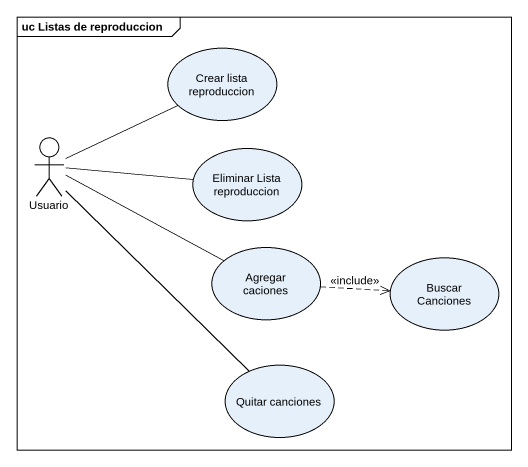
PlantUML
@startuml
mainframe uc Listas de reproduccion
usecase "Crear lista reproduccion" as Crear_lista_reproduccion
actor Usuario
usecase "Eliminar Lista reproduccion" as Eliminar_Lista_reproduccion
usecase "Agregar caciones" as Agregar_caciones
usecase "Buscar Canciones" as Buscar_Canciones
usecase "Quitar canciones" as Quitar_canciones
Usuario -right- Crear_lista_reproduccion
Usuario -right- Eliminar_Lista_reproduccion
Usuario -right- Agregar_caciones
Usuario -- Quitar_canciones
Agregar_caciones .right.> Buscar_Canciones : <<include>>
@enduml
